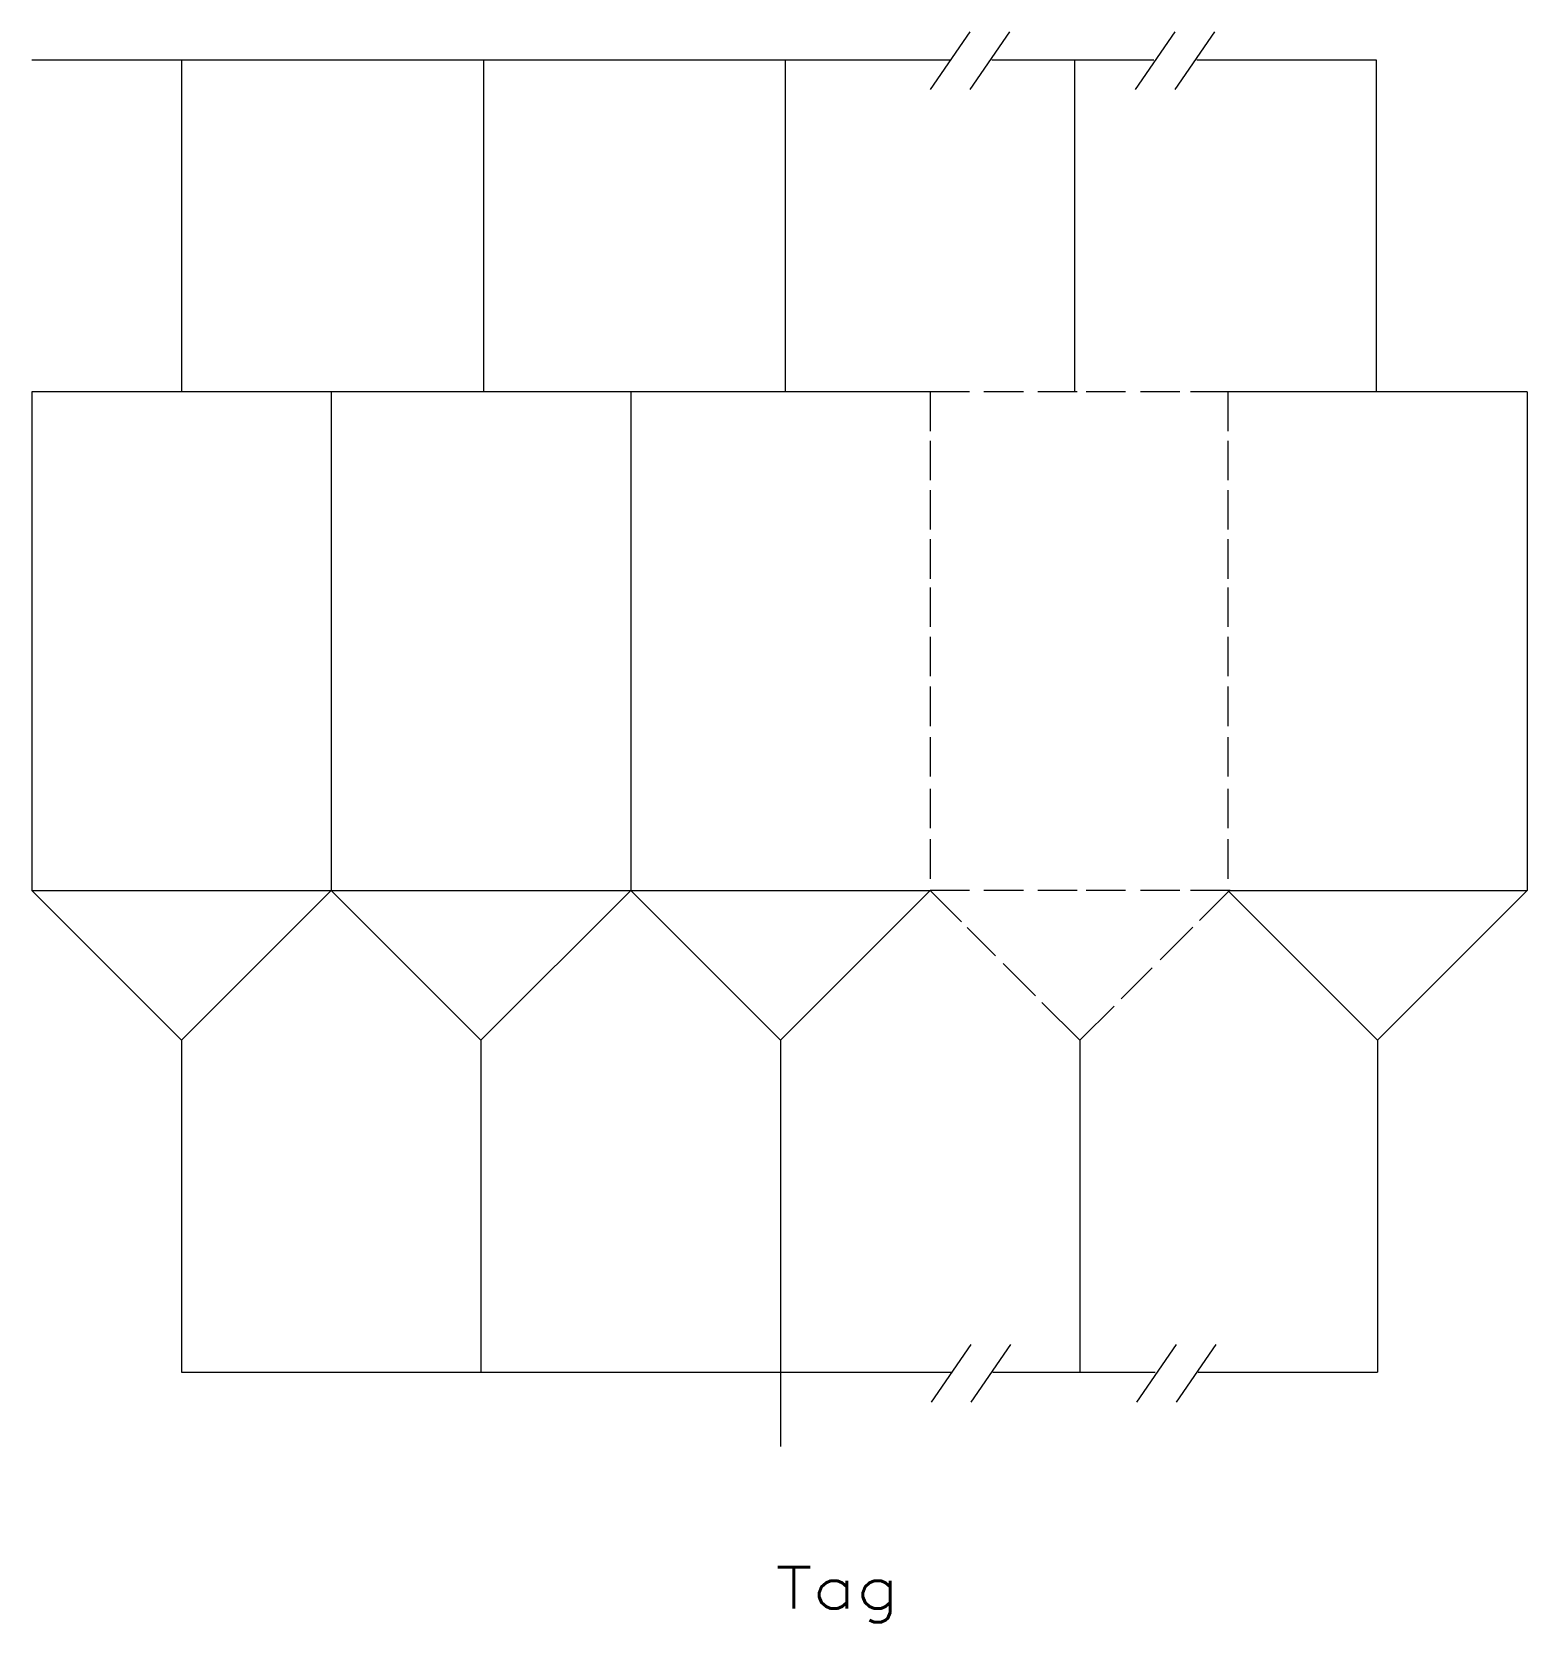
# Model space of a CAD drawing. Header units: inches. Extents: x -23 to 23.2, y -27.2 to 21.9.
import ezdxf
from ezdxf.enums import TextEntityAlignment as Align

# ---------------------------------------------------------------- set-up
doc = ezdxf.new("R2010")
doc.units = ezdxf.units.IN
doc.header["$MEASUREMENT"] = 0
doc.layers.get('0').update_dxf_attribs({"lineweight": 0})
doc.styles.add('STANDARD1', font='TXT.SHX')

msp = doc.modelspace()

# ---------------------------------------------------------------- linework, layer by layer
at = {"color": 7}
for p, q in [((5.966, 21.915), (4.742, 20.132)), ((7.19, 21.915), (5.966, 20.132)), ((12.295, 21.915), (11.071, 20.132)), ((13.519, 21.915), (12.295, 20.132)), ((-22.964, 21.055), (5.354, 21.055)), ((-18.348, 21.055), (-18.348, 10.808)), ((-9.037, 21.055), (-9.037, 10.808)), ((0.275, 21.055), (0.275, 10.808)), ((6.647, 21.055), (11.648, 21.055)), ((9.198, 21.055), (9.198, 10.808)), ((12.977, 21.055), (18.509, 21.055)), ((18.509, 21.055), (18.509, 10.808)), ((-22.967, 10.808), (-22.967, -4.588)), ((-13.729, 10.808), (-22.967, 10.808)), ((-13.729, 10.808), (-13.729, -4.588)), ((-4.492, 10.808), (-13.729, 10.808)), ((-4.492, 10.808), (-4.492, -4.588)), ((4.745, 10.808), (-4.492, 10.808)), ((5.961, 10.808), (4.745, 10.808)), ((4.745, 10.808), (4.745, 9.592)), ((7.623, 10.808), (6.407, 10.808)), ((9.285, 10.808), (8.069, 10.808)), ((10.774, 10.808), (9.558, 10.808)), ((12.45, 10.808), (11.234, 10.808)), ((13.997, 10.808), (12.781, 10.808)), ((23.165, 10.808), (13.927, 10.808)), ((13.927, 10.808), (13.927, 9.592)), ((15.143, 10.808), (13.927, 10.808)), ((23.165, 10.808), (23.165, -4.588)), ((4.745, 9.289), (4.745, 8.073)), ((13.927, 9.289), (13.927, 8.073)), ((4.745, 7.771), (4.745, 6.555)), ((13.927, 7.771), (13.927, 6.555)), ((4.745, 6.253), (4.745, 5.037)), ((13.927, 6.253), (13.927, 5.037)), ((4.745, 4.763), (4.745, 3.547)), ((13.927, 4.763), (13.927, 3.547)), ((4.745, 3.245), (4.745, 2.029)), ((13.927, 3.245), (13.927, 2.029)), ((4.745, 1.705), (4.745, 0.489)), ((13.927, 1.705), (13.927, 0.489)), ((4.745, 0.144), (4.745, -1.072)), ((13.927, 0.144), (13.927, -1.072)), ((4.745, -1.446), (4.745, -2.662)), ((13.927, -1.446), (13.927, -2.662)), ((4.745, -3.007), (4.745, -4.223)), ((13.927, -3.007), (13.927, -4.223)), ((-22.967, -4.588), (-13.729, -4.588)), ((-22.967, -4.588), (-18.348, -9.207)), ((-18.348, -9.207), (-13.729, -4.588)), ((-13.729, -4.588), (-4.492, -4.588)), ((-13.729, -4.588), (-9.111, -9.207)), ((-9.111, -9.207), (-4.492, -4.588)), ((-4.492, -4.588), (4.745, -4.588)), ((-4.492, -4.588), (0.127, -9.207)), ((0.127, -9.207), (4.745, -4.588)), ((4.745, -4.588), (5.711, -5.554)), ((5.961, -4.588), (4.745, -4.588)), ((7.623, -4.588), (6.407, -4.588)), ((9.285, -4.588), (8.069, -4.588)), ((10.774, -4.588), (9.558, -4.588)), ((12.45, -4.588), (11.234, -4.588)), ((13.997, -4.588), (12.781, -4.588)), ((13.055, -5.516), (13.983, -4.588)), ((13.927, -4.588), (23.165, -4.588)), ((13.927, -4.588), (18.546, -9.207)), ((18.546, -9.207), (23.165, -4.588)), ((5.889, -5.731), (6.763, -6.606)), ((11.84, -6.731), (12.85, -5.72)), ((6.995, -6.838), (7.993, -7.835)), ((10.637, -7.933), (11.594, -6.977)), ((8.197, -8.04), (9.364, -9.207)), ((9.364, -9.207), (10.419, -8.152)), ((-18.348, -9.207), (-18.348, -19.454)), ((-9.111, -9.207), (-9.111, -19.454)), ((0.127, -9.207), (0.127, -19.454)), ((9.364, -9.207), (9.364, -19.454)), ((18.546, -9.207), (18.546, -19.454)), ((6.003, -18.594), (4.779, -20.378)), ((7.226, -18.594), (6.003, -20.378)), ((12.332, -18.594), (11.108, -20.378)), ((13.556, -18.594), (12.332, -20.378)), ((-18.348, -19.454), (5.391, -19.454)), ((0.127, -19.454), (0.127, -21.745)), ((6.684, -19.454), (11.685, -19.454)), ((13.014, -19.454), (18.546, -19.454))]:
    msp.add_line(p, q, dxfattribs=at)

# ---------------------------------------------------------------- texts
at = {"color": 7, "linetype": 'Continuous', "style": 'STANDARD1', "width": 1.166667}
msp.add_text('Tag', height=1.272, dxfattribs=at).set_placement((-0.019, -26.745), (3.797, -26.745), align=Align.FIT)

doc.saveas('drawing.dxf')
